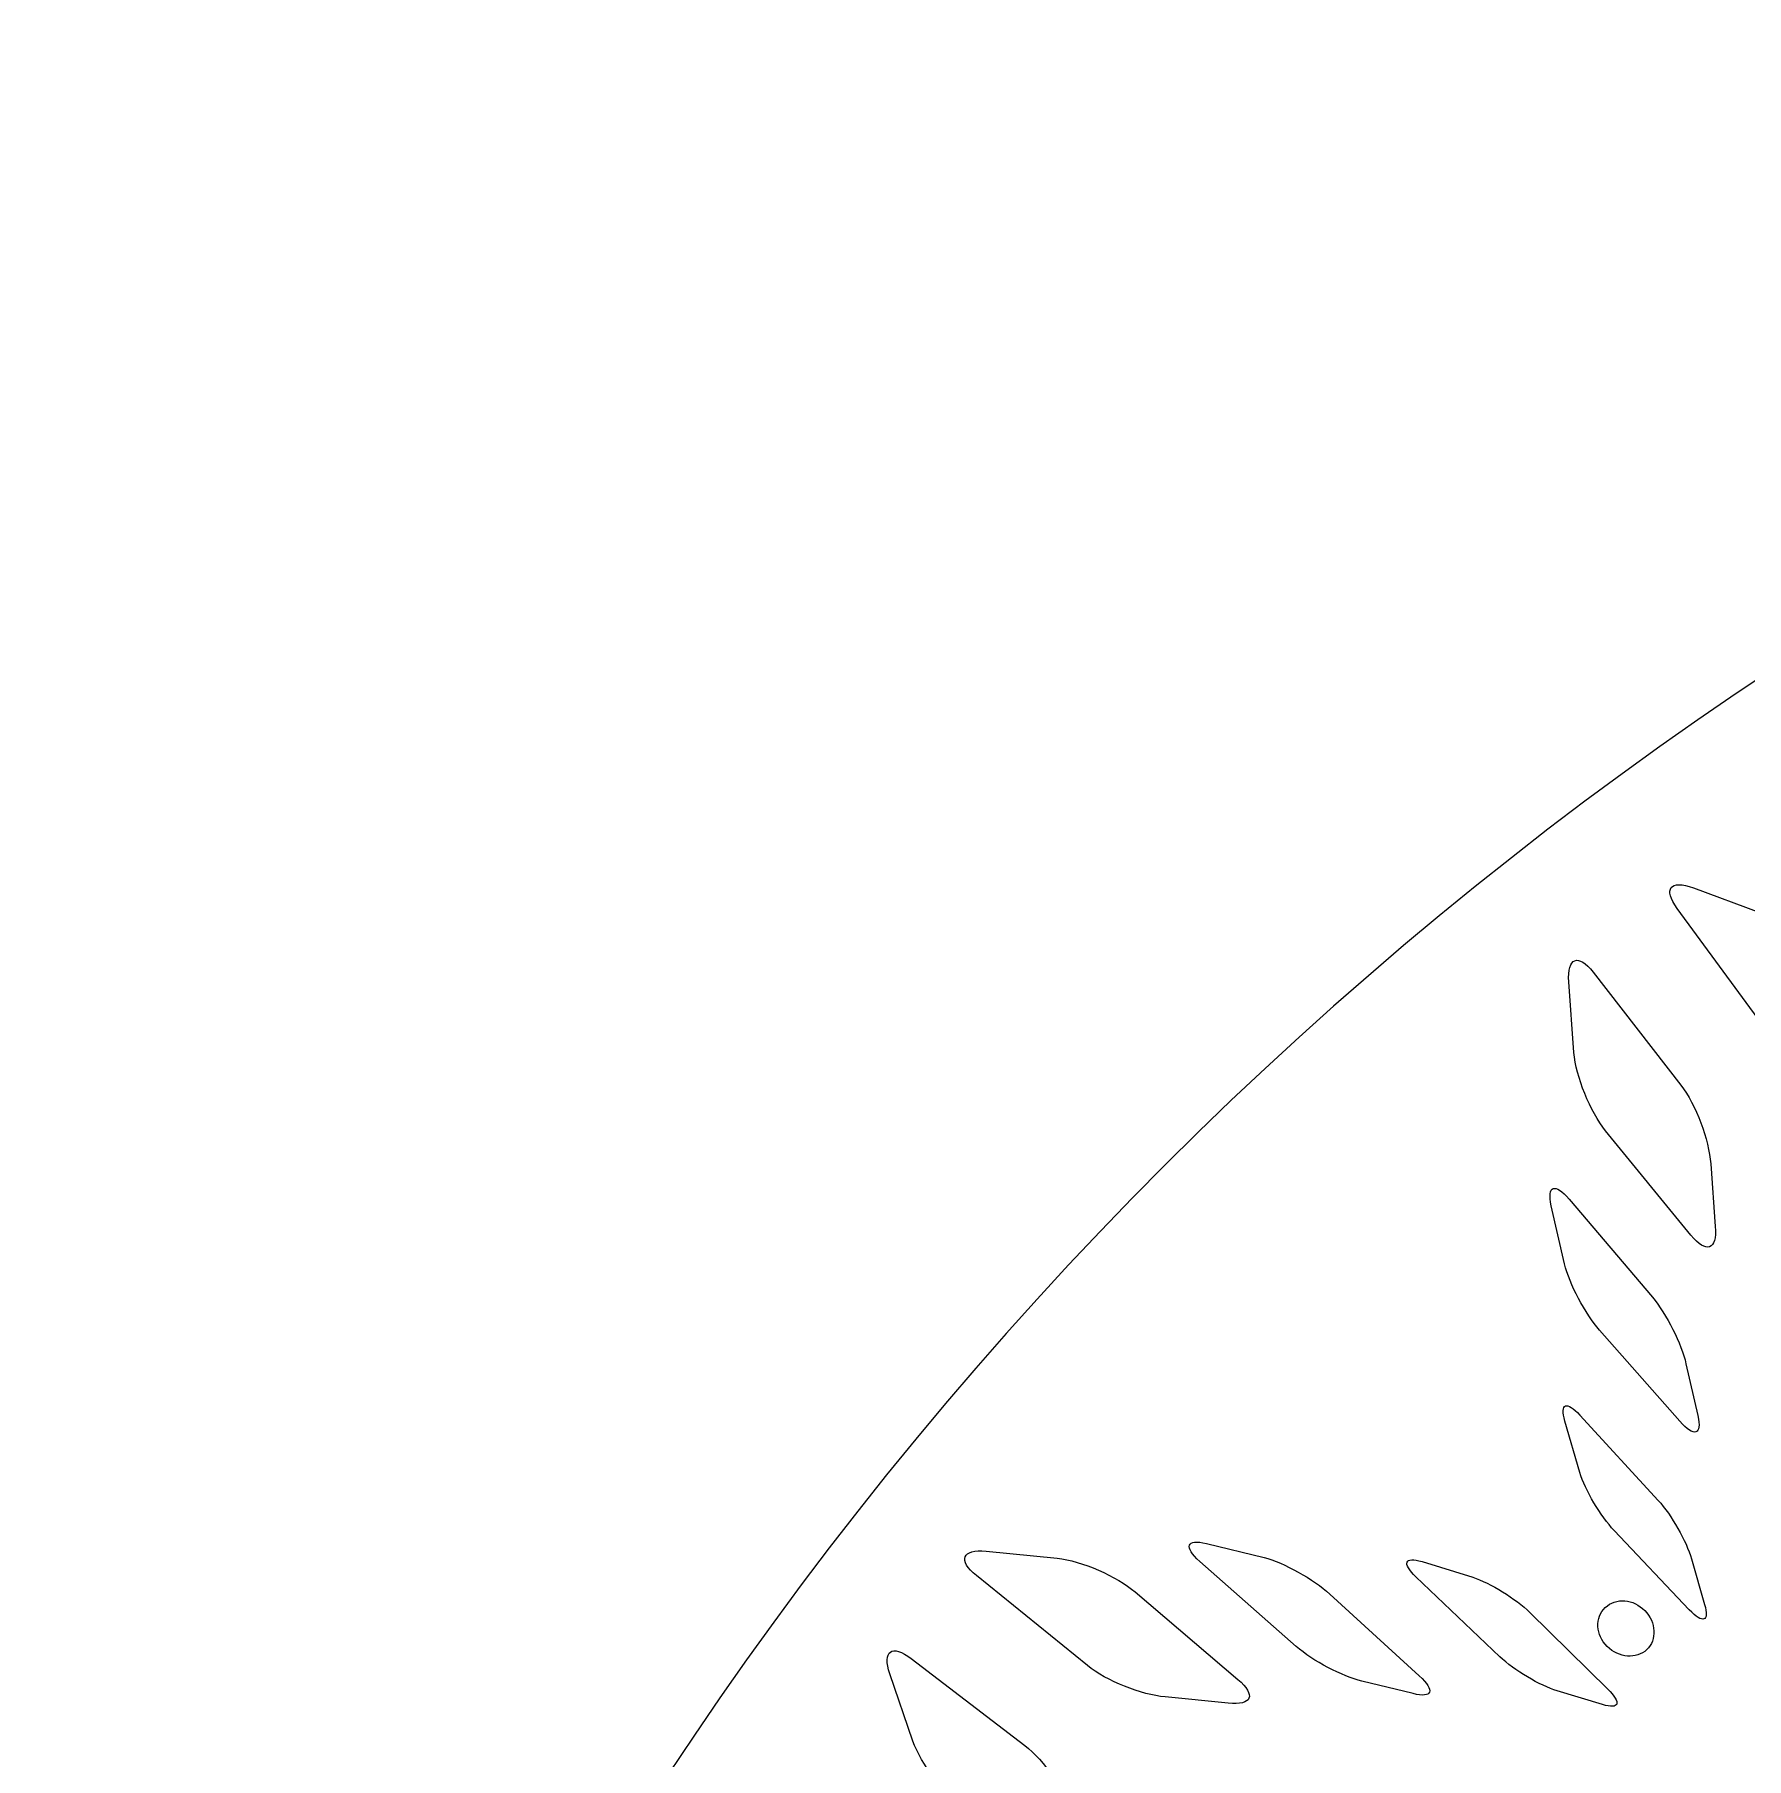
# Model space of a CAD drawing. Header units: centimetres. Extents: x -10.7 to 10.7, y -10.7 to 10.7.
# Drawn here: x -10.742 to -5.978, y 5.944 to 10.742 of the extents above; entities that cross this region are included whole.
import ezdxf

# ---------------------------------------------------------------- set-up
doc = ezdxf.new("R2010")
doc.units = ezdxf.units.CM
doc.header["$MEASUREMENT"] = 0
doc.layers.add('Camada 1', color=7, linetype='Continuous')

msp = doc.modelspace()

# ---------------------------------------------------------------- linework, layer by layer
at = {"layer": 'Camada 1'}
for points, knots in [([(-10.74208, 0), (-10.74208, 5.9327), (-5.9327, 10.74208), (0, 10.74208), (0, 10.74208), (5.9327, 10.74208), (10.74208, 5.9327), (10.74208, 0), (10.74208, 0), (10.74208, -5.9327), (5.9327, -10.74208), (0, -10.74208), (0, -10.74208), (-5.9327, -10.74208), (-10.74208, -5.9327), (-10.74208, 0)], [0, 0, 0, 0, 0.2, 0.2, 0.2, 0.2, 0.4, 0.4, 0.4, 0.4, 0.6, 0.6, 0.6, 0.6, 1, 1, 1, 1]), ([(-5.93519, 7.98878), (-5.89503, 7.93417), (-5.81004, 7.87099), (-5.74683, 7.84821), (-5.74683, 7.84821), (-5.74683, 7.84821), (-5.58244, 7.78767), (-5.58244, 7.78767), (-5.58244, 7.78767), (-5.52021, 7.76407), (-5.50156, 7.79008), (-5.54024, 7.84583), (-5.54024, 7.84583), (-5.54024, 7.84583), (-5.75466, 8.1537), (-5.75466, 8.1537), (-5.75466, 8.1537), (-5.79337, 8.20937), (-5.87647, 8.27488), (-5.94013, 8.29885), (-5.94013, 8.29885), (-5.94013, 8.29885), (-6.12534, 8.36722), (-6.12534, 8.36722), (-6.12534, 8.36722), (-6.18995, 8.39053), (-6.21051, 8.36436), (-6.17032, 8.30973), (-6.17032, 8.30973), (-6.17032, 8.30973), (-5.93519, 7.98878), (-5.93519, 7.98878)], [0, 0, 0, 0, 0.1111111, 0.1111111, 0.1111111, 0.1111111, 0.2222222, 0.2222222, 0.2222222, 0.2222222, 0.3333333, 0.3333333, 0.3333333, 0.3333333, 0.4444444, 0.4444444, 0.4444444, 0.4444444, 0.5555556, 0.5555556, 0.5555556, 0.5555556, 0.6666667, 0.6666667, 0.6666667, 0.6666667, 0.7777778, 0.7777778, 0.7777778, 0.7777778, 1, 1, 1, 1]), ([(-6.40429, 8.13218), (-6.44588, 8.18584), (-6.47681, 8.17335), (-6.47234, 8.10517), (-6.47234, 8.10517), (-6.47234, 8.10517), (-6.45795, 7.90895), (-6.45795, 7.90895), (-6.45795, 7.90895), (-6.45255, 7.84132), (-6.41255, 7.74361), (-6.36963, 7.69109), (-6.36963, 7.69109), (-6.36963, 7.69109), (-6.1324, 7.40047), (-6.1324, 7.40047), (-6.1324, 7.40047), (-6.08954, 7.34803), (-6.05927, 7.35861), (-6.06459, 7.42471), (-6.06459, 7.42471), (-6.06459, 7.42471), (-6.07724, 7.59873), (-6.07724, 7.59873), (-6.07724, 7.59873), (-6.08169, 7.66541), (-6.11875, 7.76436), (-6.16027, 7.81799), (-6.16027, 7.81799), (-6.16027, 7.81799), (-6.40429, 8.13218), (-6.40429, 8.13218)], [0, 0, 0, 0, 0.1111111, 0.1111111, 0.1111111, 0.1111111, 0.2222222, 0.2222222, 0.2222222, 0.2222222, 0.3333333, 0.3333333, 0.3333333, 0.3333333, 0.4444444, 0.4444444, 0.4444444, 0.4444444, 0.5555556, 0.5555556, 0.5555556, 0.5555556, 0.6666667, 0.6666667, 0.6666667, 0.6666667, 0.7777778, 0.7777778, 0.7777778, 0.7777778, 1, 1, 1, 1]), ([(-6.4715, 7.50057), (-6.51098, 7.54703), (-6.53344, 7.5388), (-6.52103, 7.48253), (-6.52103, 7.48253), (-6.52103, 7.48253), (-6.48391, 7.32037), (-6.48391, 7.32037), (-6.48391, 7.32037), (-6.47076, 7.26468), (-6.42676, 7.18181), (-6.38638, 7.13593), (-6.38638, 7.13593), (-6.38638, 7.13593), (-6.16339, 6.88262), (-6.16339, 6.88262), (-6.16339, 6.88262), (-6.12291, 6.83682), (-6.10071, 6.84386), (-6.11336, 6.89842), (-6.11336, 6.89842), (-6.11336, 6.89842), (-6.14614, 7.04251), (-6.14614, 7.04251), (-6.14614, 7.04251), (-6.15836, 7.0976), (-6.20033, 7.1811), (-6.2397, 7.22774), (-6.2397, 7.22774), (-6.2397, 7.22774), (-6.4715, 7.50057), (-6.4715, 7.50057)], [0, 0, 0, 0, 0.1111111, 0.1111111, 0.1111111, 0.1111111, 0.2222222, 0.2222222, 0.2222222, 0.2222222, 0.3333333, 0.3333333, 0.3333333, 0.3333333, 0.4444444, 0.4444444, 0.4444444, 0.4444444, 0.5555556, 0.5555556, 0.5555556, 0.5555556, 0.6666667, 0.6666667, 0.6666667, 0.6666667, 0.7777778, 0.7777778, 0.7777778, 0.7777778, 1, 1, 1, 1]), ([(-6.44123, 6.89959), (-6.4783, 6.9401), (-6.49735, 6.93248), (-6.48319, 6.88289), (-6.48319, 6.88289), (-6.48319, 6.88289), (-6.44144, 6.74009), (-6.44144, 6.74009), (-6.44144, 6.74009), (-6.42678, 6.69093), (-6.38365, 6.61828), (-6.34582, 6.57843), (-6.34582, 6.57843), (-6.34582, 6.57843), (-6.13688, 6.35782), (-6.13688, 6.35782), (-6.13688, 6.35782), (-6.0991, 6.31792), (-6.08007, 6.32464), (-6.09436, 6.37274), (-6.09436, 6.37274), (-6.09436, 6.37274), (-6.131, 6.4999), (-6.131, 6.4999), (-6.131, 6.4999), (-6.14471, 6.54842), (-6.18622, 6.62158), (-6.22337, 6.66212), (-6.22337, 6.66212), (-6.22337, 6.66212), (-6.44123, 6.89959), (-6.44123, 6.89959)], [0, 0, 0, 0, 0.1111111, 0.1111111, 0.1111111, 0.1111111, 0.2222222, 0.2222222, 0.2222222, 0.2222222, 0.3333333, 0.3333333, 0.3333333, 0.3333333, 0.4444444, 0.4444444, 0.4444444, 0.4444444, 0.5555556, 0.5555556, 0.5555556, 0.5555556, 0.6666667, 0.6666667, 0.6666667, 0.6666667, 0.7777778, 0.7777778, 0.7777778, 0.7777778, 1, 1, 1, 1]), ([(-7.81164, 6.20234), (-7.75888, 6.15964), (-7.6612, 6.12087), (-7.59529, 6.1154), (-7.59529, 6.1154), (-7.59529, 6.1154), (-7.42011, 6.09807), (-7.42011, 6.09807), (-7.42011, 6.09807), (-7.35341, 6.09066), (-7.34163, 6.12016), (-7.39315, 6.16422), (-7.39315, 6.16422), (-7.39315, 6.16422), (-7.67877, 6.4074), (-7.67877, 6.4074), (-7.67877, 6.4074), (-7.73036, 6.45137), (-7.82773, 6.494), (-7.89589, 6.50149), (-7.89589, 6.50149), (-7.89589, 6.50149), (-8.09327, 6.52115), (-8.09327, 6.52115), (-8.09327, 6.52115), (-8.16084, 6.52657), (-8.17333, 6.49564), (-8.12055, 6.45294), (-8.12055, 6.45294), (-8.12055, 6.45294), (-7.81164, 6.20234), (-7.81164, 6.20234)], [0, 0, 0, 0, 0.1111111, 0.1111111, 0.1111111, 0.1111111, 0.2222222, 0.2222222, 0.2222222, 0.2222222, 0.3333333, 0.3333333, 0.3333333, 0.3333333, 0.4444444, 0.4444444, 0.4444444, 0.4444444, 0.5555556, 0.5555556, 0.5555556, 0.5555556, 0.6666667, 0.6666667, 0.6666667, 0.6666667, 0.7777778, 0.7777778, 0.7777778, 0.7777778, 1, 1, 1, 1]), ([(-7.23056, 6.25568), (-7.18476, 6.21528), (-7.1024, 6.17207), (-7.04787, 6.15916), (-7.04787, 6.15916), (-7.04787, 6.15916), (-6.90547, 6.12455), (-6.90547, 6.12455), (-6.90547, 6.12455), (-6.85184, 6.1114), (-6.84298, 6.13225), (-6.88832, 6.17379), (-6.88832, 6.17379), (-6.88832, 6.17379), (-7.1374, 6.40162), (-7.1374, 6.40162), (-7.1374, 6.40162), (-7.18219, 6.44271), (-7.26533, 6.48946), (-7.32031, 6.50303), (-7.32031, 6.50303), (-7.32031, 6.50303), (-7.48067, 6.5424), (-7.48067, 6.5424), (-7.48067, 6.5424), (-7.53629, 6.55566), (-7.54478, 6.53295), (-7.49895, 6.49263), (-7.49895, 6.49263), (-7.49895, 6.49263), (-7.23056, 6.25568), (-7.23056, 6.25568)], [0, 0, 0, 0, 0.1111111, 0.1111111, 0.1111111, 0.1111111, 0.2222222, 0.2222222, 0.2222222, 0.2222222, 0.3333333, 0.3333333, 0.3333333, 0.3333333, 0.4444444, 0.4444444, 0.4444444, 0.4444444, 0.5555556, 0.5555556, 0.5555556, 0.5555556, 0.6666667, 0.6666667, 0.6666667, 0.6666667, 0.7777778, 0.7777778, 0.7777778, 0.7777778, 1, 1, 1, 1]), ([(-6.66422, 6.22715), (-6.6244, 6.18926), (-6.5523, 6.14672), (-6.50436, 6.13238), (-6.50436, 6.13238), (-6.50436, 6.13238), (-6.37884, 6.0942), (-6.37884, 6.0942), (-6.37884, 6.0942), (-6.33121, 6.07933), (-6.3246, 6.09843), (-6.36371, 6.13698), (-6.36371, 6.13698), (-6.36371, 6.13698), (-6.5803, 6.3501), (-6.5803, 6.3501), (-6.5803, 6.3501), (-6.61943, 6.3887), (-6.69095, 6.43299), (-6.73939, 6.44826), (-6.73939, 6.44826), (-6.73939, 6.44826), (-6.88057, 6.49184), (-6.88057, 6.49184), (-6.88057, 6.49184), (-6.92952, 6.50652), (-6.93722, 6.48732), (-6.89745, 6.44959), (-6.89745, 6.44959), (-6.89745, 6.44959), (-6.66422, 6.22715), (-6.66422, 6.22715)], [0, 0, 0, 0, 0.1111111, 0.1111111, 0.1111111, 0.1111111, 0.2222222, 0.2222222, 0.2222222, 0.2222222, 0.3333333, 0.3333333, 0.3333333, 0.3333333, 0.4444444, 0.4444444, 0.4444444, 0.4444444, 0.5555556, 0.5555556, 0.5555556, 0.5555556, 0.6666667, 0.6666667, 0.6666667, 0.6666667, 0.7777778, 0.7777778, 0.7777778, 0.7777778, 1, 1, 1, 1]), ([(-6.25536, 6.24692), (-6.22657, 6.27428), (-6.22895, 6.3228), (-6.2606, 6.35553), (-6.2606, 6.35553), (-6.29203, 6.38821), (-6.3413, 6.39217), (-6.37064, 6.36429), (-6.37064, 6.36429), (-6.39988, 6.33632), (-6.39763, 6.28775), (-6.36551, 6.2557), (-6.36551, 6.2557), (-6.33336, 6.22356), (-6.28407, 6.21959), (-6.25536, 6.24692)], [0, 0, 0, 0, 0.2, 0.2, 0.2, 0.2, 0.4, 0.4, 0.4, 0.4, 0.6, 0.6, 0.6, 0.6, 1, 1, 1, 1]), ([(-8.3022, 6.22189), (-8.35602, 6.26324), (-8.38314, 6.24361), (-8.362, 6.17916), (-8.362, 6.17916), (-8.362, 6.17916), (-8.29755, 5.99242), (-8.29755, 5.99242), (-8.29755, 5.99242), (-8.27435, 5.92784), (-8.21005, 5.84304), (-8.1552, 5.80316), (-8.1552, 5.80316), (-8.1552, 5.80316), (-7.85193, 5.58229), (-7.85193, 5.58229), (-7.85193, 5.58229), (-7.79703, 5.5426), (-7.77115, 5.56096), (-7.79391, 5.62425), (-7.79391, 5.62425), (-7.79391, 5.62425), (-7.85114, 5.78983), (-7.85114, 5.78983), (-7.85114, 5.78983), (-7.87194, 5.85272), (-7.93253, 5.93876), (-7.98624, 5.98001), (-7.98624, 5.98001), (-7.98624, 5.98001), (-8.3022, 6.22189), (-8.3022, 6.22189)], [0, 0, 0, 0, 0.1111111, 0.1111111, 0.1111111, 0.1111111, 0.2222222, 0.2222222, 0.2222222, 0.2222222, 0.3333333, 0.3333333, 0.3333333, 0.3333333, 0.4444444, 0.4444444, 0.4444444, 0.4444444, 0.5555556, 0.5555556, 0.5555556, 0.5555556, 0.6666667, 0.6666667, 0.6666667, 0.6666667, 0.7777778, 0.7777778, 0.7777778, 0.7777778, 1, 1, 1, 1])]:
    msp.add_open_spline(points, degree=3, knots=knots, dxfattribs=at)

doc.saveas('drawing.dxf')
